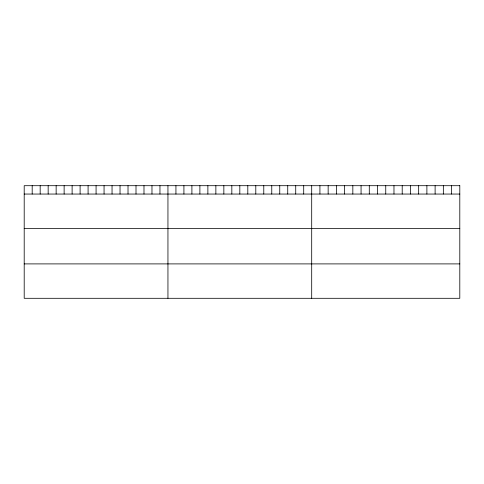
<?xml version="1.0" encoding="UTF-8"?>
<svg xmlns="http://www.w3.org/2000/svg" width="484" height="484" viewBox="0 0 484 484"><rect width="100%" height="100%" fill="white"/><g stroke="black" fill="none" stroke-linecap="round" stroke-linejoin="round"><path stroke-width="0.73" d="M24.2 194.048L459.8 194.048M24.2 228.454L459.8 228.454M24.2 263.901L459.8 263.901M451.572 185.699L451.572 194.048M443.344 185.699L443.344 194.048M435.116 185.699L435.116 194.048M426.888 185.699L426.888 194.048M418.66 185.699L418.66 194.048M410.432 185.699L410.432 194.048M402.204 185.699L402.204 194.048M393.976 185.699L393.976 194.048M385.748 185.699L385.748 194.048M377.52 185.699L377.52 194.048M369.292 185.699L369.292 194.048M361.064 185.699L361.064 194.048M352.836 185.699L352.836 194.048M344.608 185.699L344.608 194.048M336.38 185.699L336.38 194.048M328.152 185.699L328.152 194.048M319.924 185.699L319.924 194.048M311.696 185.699L311.696 298.301M303.71 185.699L303.71 194.048M295.724 185.699L295.724 194.048M287.738 185.699L287.738 194.048M279.752 185.699L279.752 194.048M271.766 185.699L271.766 194.048M263.78 185.699L263.78 194.048M255.794 185.699L255.794 194.048M247.808 185.699L247.808 194.048M239.822 185.699L239.822 194.048M231.836 185.699L231.836 194.048M223.85 185.699L223.85 194.048M215.864 185.699L215.864 194.048M207.878 185.699L207.878 194.048M199.892 185.699L199.892 194.048M191.906 185.699L191.906 194.048M183.92 185.699L183.92 194.048M175.934 185.699L175.934 194.048M167.948 185.699L167.948 298.301M159.962 185.699L159.962 194.048M151.976 185.699L151.976 194.048M143.99 185.699L143.99 194.048M136.004 185.699L136.004 194.048M128.018 185.699L128.018 194.048M120.032 185.699L120.032 194.048M112.046 185.699L112.046 194.048M104.06 185.699L104.06 194.048M96.074 185.699L96.074 194.048M88.088 185.699L88.088 194.048M80.102 185.699L80.102 194.048M72.116 185.699L72.116 194.048M64.13 185.699L64.13 194.048M56.144 185.699L56.144 194.048M48.158 185.699L48.158 194.048M40.172 185.699L40.172 194.048M32.186 185.699L32.186 194.048M459.8 185.699L24.2 185.699L24.2 298.301L459.8 298.301L459.8 185.699"/></g></svg>
